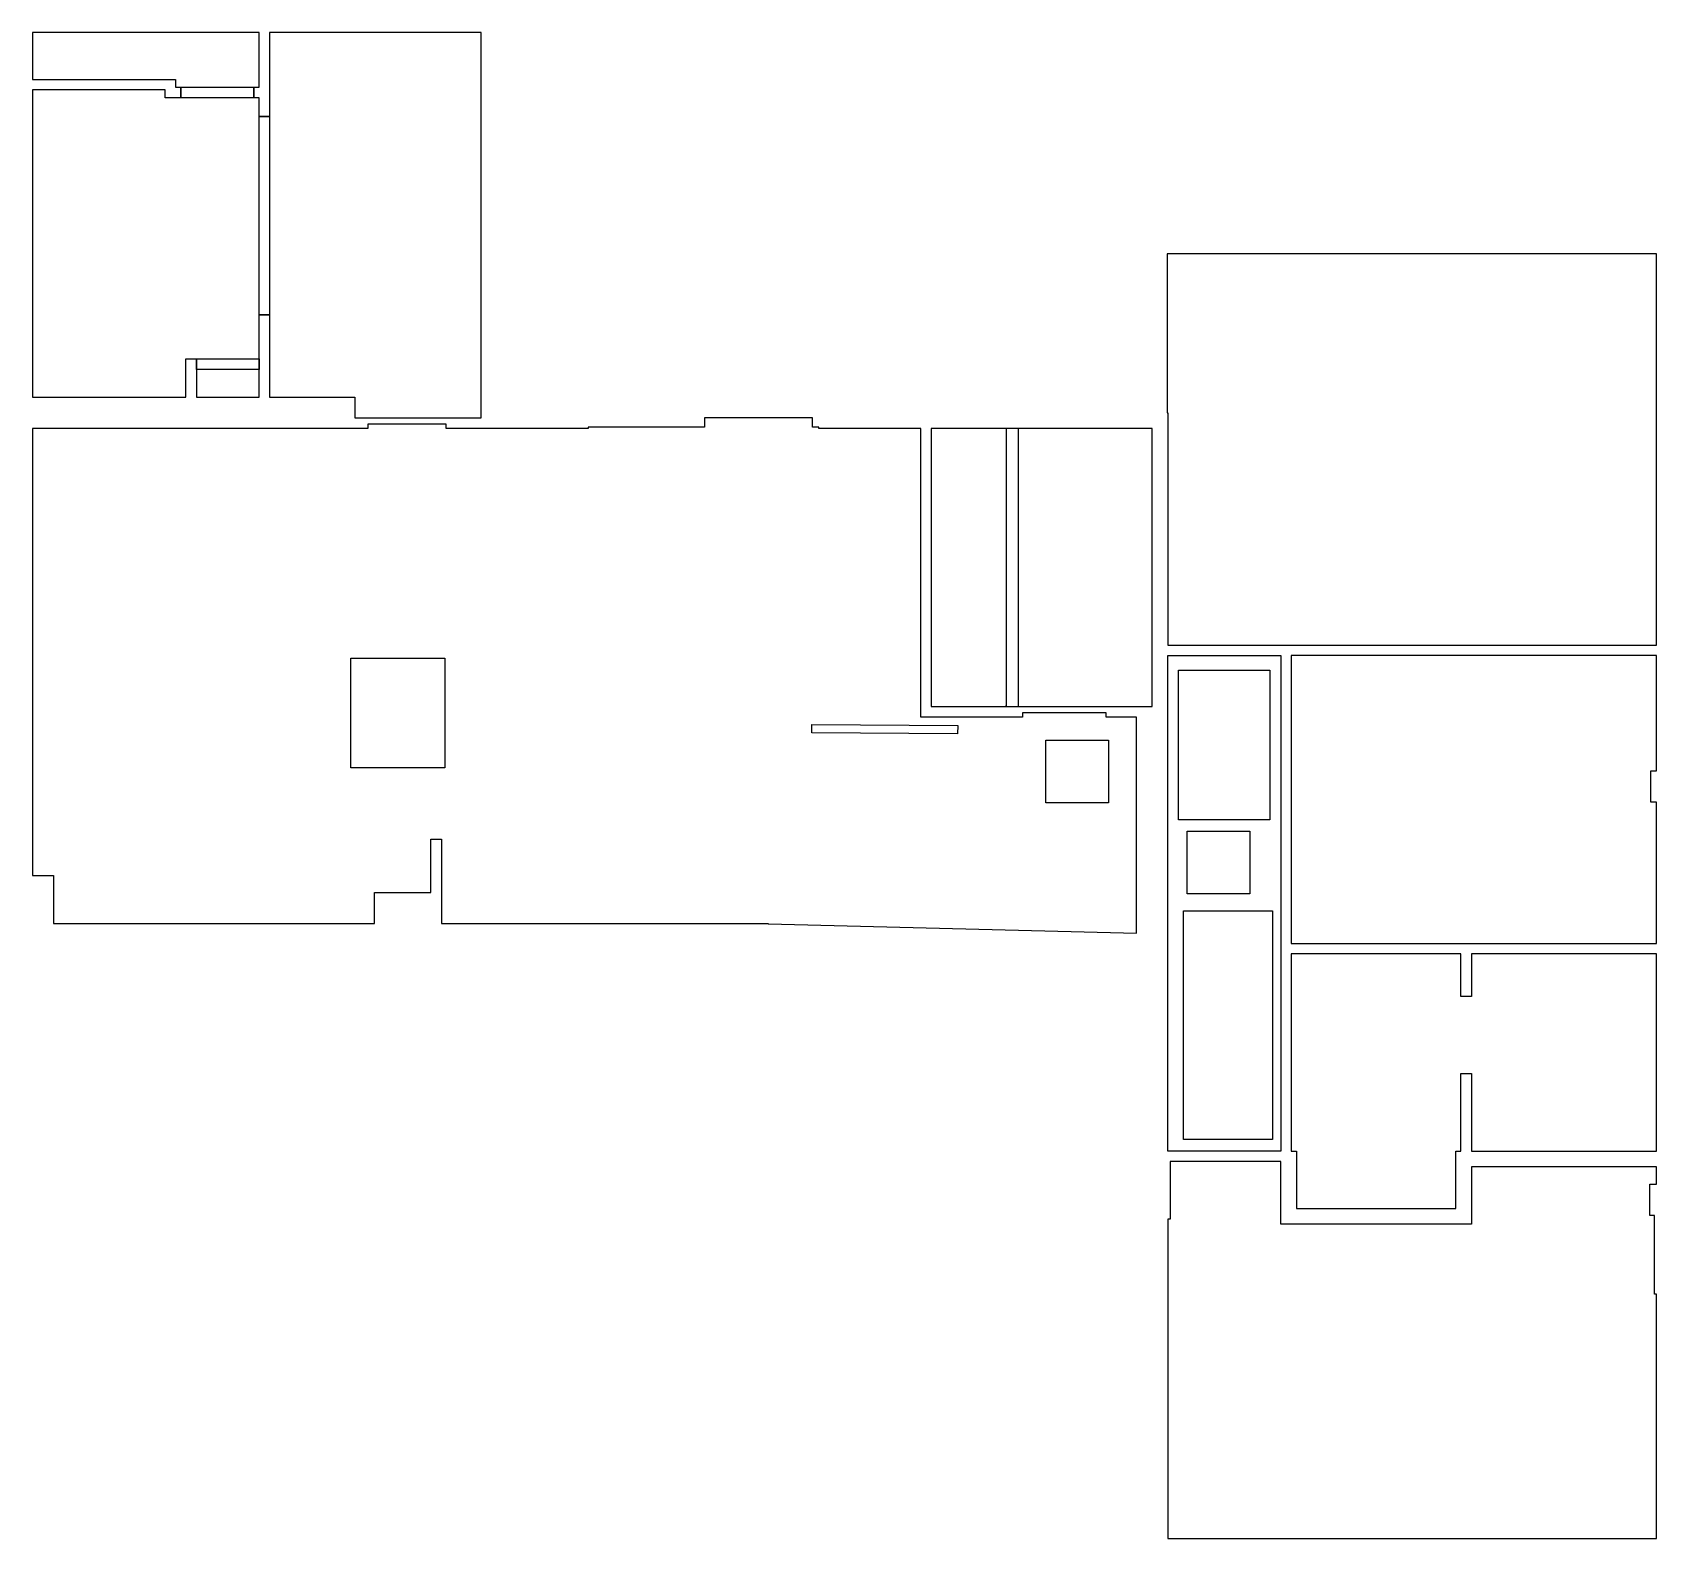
# Model space of a CAD drawing. Header units: metres. Extents: x 2903.2 to 2918.7, y 1560.4 to 1574.8.
import ezdxf

# ---------------------------------------------------------------- set-up
doc = ezdxf.new("R2010")
doc.units = ezdxf.units.M
doc.layers.add('AREE LEONARDO', color=5, linetype='Continuous')

msp = doc.modelspace()

# ---------------------------------------------------------------- linework, layer by layer
at = {"layer": 'AREE LEONARDO', "color": 3, "ltscale": 10}
for points in [[(2907.471, 1573.433), (2907.471, 1573.483), (2907.471, 1573.883), (2907.471, 1573.933), (2907.471, 1573.983), (2907.471, 1574.383), (2907.471, 1574.433), (2907.471, 1574.795), (2907.128, 1574.795), (2907.078, 1574.795), (2906.678, 1574.795), (2906.628, 1574.795), (2906.578, 1574.795), (2906.178, 1574.795), (2906.128, 1574.795), (2905.443, 1574.795), (2905.443, 1573.991), (2905.343, 1573.991), (2905.343, 1574.17), (2905.293, 1574.17), (2905.293, 1574.27), (2905.343, 1574.27), (2905.343, 1574.795), (2903.172, 1574.795), (2903.172, 1574.345), (2904.543, 1574.345), (2904.543, 1574.27), (2904.593, 1574.27), (2904.593, 1574.17), (2904.443, 1574.17), (2904.443, 1574.245), (2903.172, 1574.245), (2903.172, 1571.302), (2904.643, 1571.302), (2904.643, 1571.667), (2904.743, 1571.667), (2904.743, 1571.302), (2905.343, 1571.302), (2905.343, 1572.091), (2905.443, 1572.091), (2905.443, 1571.302), (2906.261, 1571.302), (2906.261, 1571.102), (2906.341, 1571.102), (2907.181, 1571.102), (2907.471, 1571.102)], [(2913.9, 1571.002), (2913.371, 1571.002), (2912.371, 1571.002), (2911.783, 1571.002), (2911.783, 1568.336), (2912.503, 1568.336), (2912.491, 1568.336), (2912.591, 1568.336), (2912.603, 1568.336), (2912.615, 1568.336), (2913.505, 1568.336), (2913.9, 1568.336)], [(2918.734, 1565.746), (2918.734, 1565.967), (2916.96, 1565.967), (2916.96, 1565.559), (2916.86, 1565.559), (2916.86, 1565.967), (2915.234, 1565.967), (2915.234, 1565.182), (2915.234, 1564.292), (2915.234, 1564.077), (2915.284, 1564.077), (2915.284, 1563.527), (2916.81, 1563.527), (2916.81, 1564.077), (2916.86, 1564.077), (2916.86, 1564.822), (2916.96, 1564.822), (2916.96, 1564.077), (2918.734, 1564.077), (2918.734, 1564.746)]]:
    msp.add_lwpolyline(points, close=True, dxfattribs=at)
at = {"layer": 'AREE LEONARDO', "color": 2}
for points in [[(2904.593, 1574.27), (2905.293, 1574.27), (2905.293, 1574.17), (2904.593, 1574.17)], [(2905.343, 1573.991), (2905.443, 1573.991), (2905.443, 1572.091), (2905.343, 1572.091)], [(2904.743, 1571.667), (2905.343, 1571.667), (2905.343, 1571.567), (2904.743, 1571.567)], [(2912.503, 1568.336), (2912.621, 1568.336), (2912.621, 1571.002), (2912.503, 1571.002)], [(2907.123, 1568.799), (2907.123, 1567.749), (2906.223, 1567.749), (2906.223, 1568.799)], [(2914.153, 1568.687), (2915.027, 1568.687), (2915.027, 1567.25), (2914.153, 1567.25)], [(2910.641, 1568.166), (2912.038, 1568.154), (2912.037, 1568.074), (2910.64, 1568.086)], [(2914.201, 1566.381), (2915.053, 1566.381), (2915.053, 1564.19), (2914.201, 1564.19)]]:
    msp.add_lwpolyline(points, close=True, dxfattribs=at)
at = {"layer": 'AREE LEONARDO', "color": 5, "ltscale": 10}
for points in [[(2918.734, 1571.495), (2918.734, 1572.495), (2918.734, 1572.675), (2918.356, 1572.675), (2918.306, 1572.675), (2917.906, 1572.675), (2917.856, 1572.675), (2917.806, 1572.675), (2917.406, 1572.675), (2917.356, 1572.675), (2914.045, 1572.675), (2914.045, 1571.152), (2914.05, 1571.152), (2914.05, 1568.925), (2914.169, 1568.925), (2915.009, 1568.925), (2918.734, 1568.925)], [(2911.683, 1571.002), (2910.706, 1571.002), (2910.706, 1571.012), (2910.645, 1571.012), (2910.645, 1571.102), (2910.575, 1571.102), (2909.612, 1571.102), (2909.612, 1571.012), (2909.541, 1571.012), (2908.628, 1571.012), (2908.557, 1571.012), (2908.496, 1571.012), (2908.496, 1571.002), (2907.136, 1571.002), (2907.136, 1571.042), (2906.386, 1571.042), (2906.386, 1571.002), (2903.172, 1571.002), (2903.172, 1566.717), (2903.372, 1566.717), (2903.372, 1566.257), (2904.172, 1566.257), (2905.372, 1566.257), (2906.45, 1566.257), (2906.45, 1566.557), (2906.99, 1566.557), (2906.99, 1567.067), (2907.09, 1567.067), (2907.09, 1566.257), (2907.312, 1566.257), (2908.312, 1566.257), (2910.223, 1566.257), (2910.223, 1566.256), (2913.126, 1566.183), (2913.75, 1566.167), (2913.75, 1566.301), (2913.75, 1567.301), (2913.75, 1568.236), (2913.46, 1568.236), (2913.46, 1568.276), (2912.66, 1568.276), (2912.66, 1568.236), (2911.683, 1568.236)], [(2914.05, 1568.825), (2915.134, 1568.825), (2915.134, 1564.077), (2914.05, 1564.077)], [(2918.679, 1567.721), (2918.734, 1567.721), (2918.734, 1568.825), (2915.234, 1568.825), (2915.234, 1567.732), (2915.234, 1566.842), (2915.234, 1566.067), (2918.734, 1566.067), (2918.734, 1566.211), (2918.734, 1567.211), (2918.734, 1567.421), (2918.679, 1567.421)], [(2918.734, 1562.707), (2918.714, 1562.707), (2918.714, 1563.461), (2918.67, 1563.461), (2918.67, 1563.761), (2918.734, 1563.761), (2918.734, 1563.927), (2916.96, 1563.927), (2916.96, 1563.377), (2915.134, 1563.377), (2915.134, 1563.977), (2915.064, 1563.977), (2914.174, 1563.977), (2914.075, 1563.977), (2914.075, 1563.427), (2914.05, 1563.427), (2914.05, 1560.366), (2918.734, 1560.366), (2918.734, 1561.501)]]:
    msp.add_lwpolyline(points, close=True, dxfattribs=at)
at = {"layer": 'AREE LEONARDO', "color": 1}
for points in [[(2912.881, 1568.015), (2913.481, 1568.015), (2913.481, 1567.415), (2912.881, 1567.415)], [(2914.236, 1567.142), (2914.836, 1567.142), (2914.836, 1566.542), (2914.236, 1566.542)]]:
    msp.add_lwpolyline(points, close=True, dxfattribs=at)

doc.saveas('drawing.dxf')
